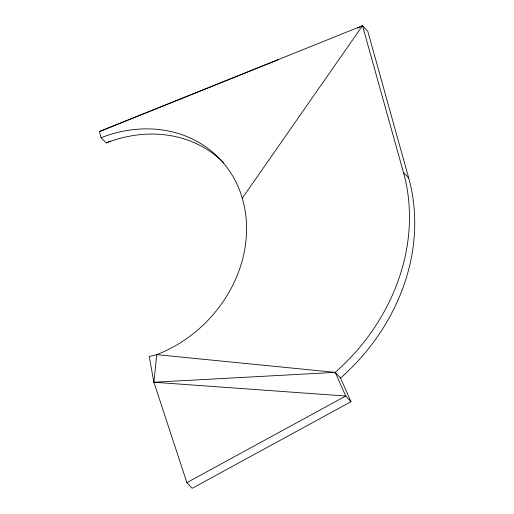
<?xml version="1.0" encoding="UTF-8"?>
<svg xmlns="http://www.w3.org/2000/svg" width="514" height="514" viewBox="0 0 514 514"><rect width="100%" height="100%" fill="white"/><g stroke="black" fill="none" stroke-linecap="round" stroke-linejoin="round"><path stroke-width="0.77" d="M350.998 401.697L345.71 396.031L153.885 382.236L156.738 354.654A125.737 108.21 -44.7 0 0 243.238 201.642A125.737 108.21 -44.7 0 0 101.072 137.739L99.401 131.558L362.518 25.7L367.806 31.367L408.726 178.075A189.705 165.611 -46.1 0 1 409.523 266.188C398.941 309.531 373.954 348.717 340.506 378.041L350.998 401.697L192.178 488.3L186.884 482.633L153.885 382.236L149.221 356.523L156.738 354.654L335.218 372.374L340.506 378.041M242.28 198.179L362.518 25.7L403.439 172.408L408.726 178.075M153.885 382.236L335.218 372.374C368.673 343.05 393.634 303.858 404.248 260.521A189.705 165.611 -46.1 0 0 403.458 172.402M186.884 482.633L345.71 396.031L335.218 372.374M357.513 28.174L362.518 25.7M101.072 137.739L106.218 142.937L110.626 140.99M278.145 59.759L99.401 131.558M106.218 142.937A125.737 108.21 -44.7 0 1 223.616 162.745"/></g></svg>
